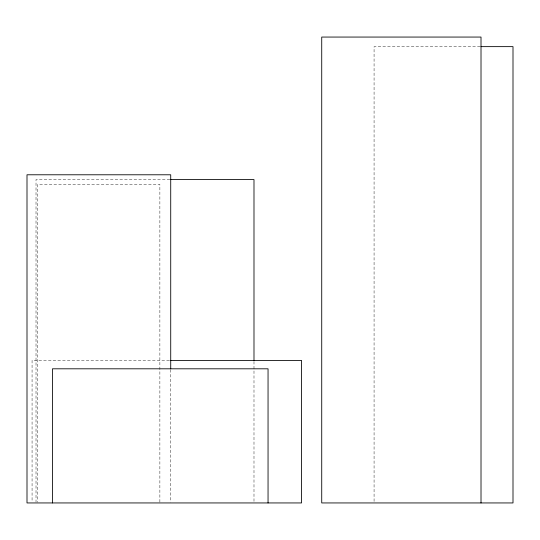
<?xml version="1.0" encoding="UTF-8"?>
<svg xmlns="http://www.w3.org/2000/svg" width="540" height="540" viewBox="0 0 540 540"><rect width="100%" height="100%" fill="white"/><g stroke="black" fill="none" stroke-linecap="round" stroke-linejoin="round"><path stroke-width="0.41" stroke-dasharray="2.7 2.03" d="M480.161 46.636L374.072 46.636L374.072 502.099M169.83 179.577L36.018 179.577L36.018 502.106M169.331 360.423L32.069 360.423L32.069 502.099M253.989 361.469L253.989 502.106M170.721 369.657L170.721 502.099M159.874 502.106L159.874 184.37L37.712 184.37L37.712 502.106"/><path stroke-width="0.81" d="M481.005 46.636L513 46.636L513 502.943L321.725 502.943L321.725 37.058L481.012 37.058L481.012 502.943M170.674 179.577L253.989 179.577L253.989 360.632M170.174 360.423L301.543 360.423L301.543 502.943L27 502.943L27 174.785L170.721 174.785L170.721 368.813M268.049 502.943L268.049 368.807L52.468 368.807L52.468 502.943"/></g></svg>
